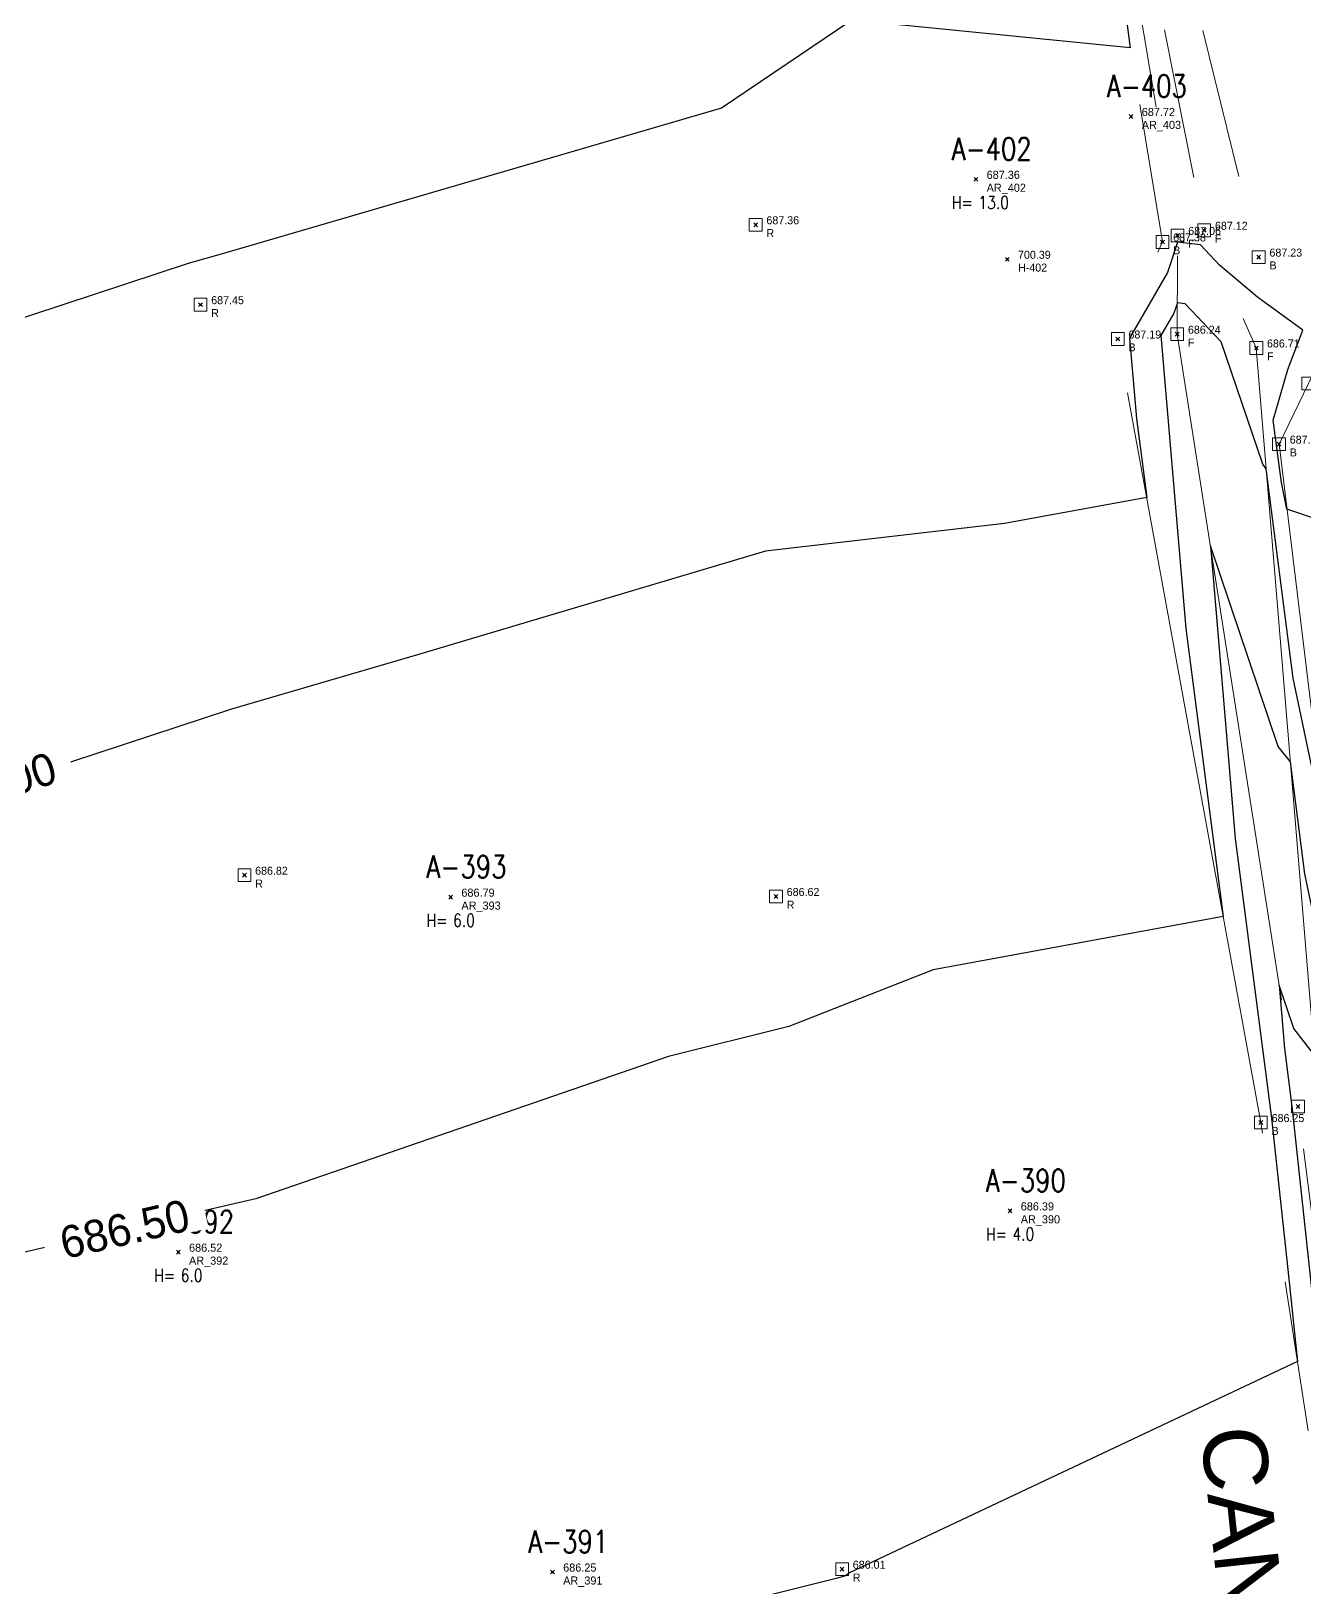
# Model space of a CAD drawing. Extents: x 350769 to 354978, y 6304672 to 6307963.
# Drawn here: x 352321.97 to 352341.86, y 6306051.4 to 6306075.71 of the extents above; entities that cross this region are included whole.
import ezdxf

# ---------------------------------------------------------------- set-up
doc = ezdxf.new("R2010")
doc.units = 0
doc.header["$PDMODE"] = 35
doc.header["$PDSIZE"] = 0.03
doc.linetypes.add('CONTINUOS', pattern=[0])
doc.linetypes.add('PHANTOM', pattern=[23.5, 11.75, -2.35, 2.35, -2.35, 2.35, -2.35])
doc.layers.add('0_ASD_TOPOGRAFIA_ELEMENTOS', color=7, linetype='CONTINUOS', lineweight=5, true_color=0xbdbdbd)
for name, color, linetype in [('1-ARBOL H1', 7, 'CONTINUOUS'), ('1-ARBOL H2', 1, 'CONTINUOUS'), ('1-ARBOL H3', 241, 'CONTINUOUS'), ('1-ARBOL NOMBRE', 3, 'CONTINUOUS'), ('1-ARBOL PTO', 7, 'CONTINUOUS'), ('1-CANAL', 150, 'PHANTOM'), ('1-TEXTOS', 7, 'CONTINUOUS'), ('3-CANAL FDO', 141, 'PHANTOM'), ('C-TINN', 5, 'CONTINUOUS'), ('C-TOPO-MAJR', 9, 'CONTINUOUS'), ('C-TOPO-MINR', 8, 'CONTINUOUS'), ('V-NODE-TEXT DIC 2012', 31, 'CONTINUOUS')]:
    doc.layers.add(name, color=color, linetype=linetype)
doc.styles.add('A', font='arial.ttf', dxfattribs={"height": 2})
doc.styles.add('ROMANS', font='romans.shx', dxfattribs={"width": 0.65})

# ---------------------------------------------------------------- blocks, each defined once
blk = doc.blocks.new('TOPOGRAFIA')
at = {"layer": '1-ARBOL H1', "color": 9, "lineweight": 0, "true_color": 0xbdbdbd}
for p in [(390336.727, 6303073.393), (390328.523, 6303062.183), (390337.26, 6303057.284), (390324.269, 6303056.639), (390330.113, 6303051.644)]:
    blk.add_point(p, dxfattribs=at)
at = {"layer": '1-ARBOL PTO', "color": 9, "lineweight": 0, "true_color": 0xbdbdbd}
for p in [(390339.15, 6303074.374), (390336.727, 6303073.393), (390328.523, 6303062.183), (390337.26, 6303057.284), (390324.269, 6303056.639), (390330.113, 6303051.644)]:
    blk.add_point(p, dxfattribs=at)
at = {"layer": '1-CANAL', "color": 9, "lineweight": 0, "true_color": 0xbdbdbd, "flags": 128}
for points in [[(390338.329, 6303094.336), (390338.874, 6303081.393), (390341.144, 6303072.178), (390342.4, 6303071.259), (390341.919, 6303070.205), (390341.461, 6303069.257), (390342.686, 6303059.183), (390344.22, 6303047.915), (390345.41, 6303038.047)], [(390336.083, 6303093.086), (390337.951, 6303082.614), (390339.64, 6303072.415), (390338.942, 6303070.899), (390341.178, 6303058.663), (390342.862, 6303047.647), (390344.912, 6303037.356)]]:
    blk.add_lwpolyline(points, dxfattribs=at)
at = {"layer": '3-CANAL FDO', "color": 9, "lineweight": 0, "true_color": 0xbdbdbd, "flags": 128}
for points in [[(390336.311, 6303095.423), (390338.181, 6303082.622), (390339.876, 6303072.517), (390339.871, 6303070.974), (390341.758, 6303058.914), (390343.18, 6303047.726), (390345.08, 6303037.552), (390346.214, 6303033.236)], [(390338.028, 6303094.394), (390338.366, 6303082.307), (390340.293, 6303072.597), (390341.106, 6303070.759), (390342.072, 6303059.05), (390343.533, 6303047.804), (390345.245, 6303037.757), (390346.867, 6303035.333), (390354.173, 6303034.93), (390364.027, 6303036.506), (390373.285, 6303037.682), (390384.396, 6303039.074)]]:
    blk.add_lwpolyline(points, dxfattribs=at)
at = {"layer": 'C-TINN', "color": 9, "linetype": 'Continuous', "lineweight": 0, "true_color": 0xbdbdbd}
for points, elevation in [([(390333.187, 6303072.583), (390333.187, 6303072.783), (390333.387, 6303072.783), (390333.387, 6303072.583), (390333.187, 6303072.583)], 687.361), ([(390339.776, 6303072.417), (390339.776, 6303072.617), (390339.976, 6303072.617), (390339.976, 6303072.417), (390339.776, 6303072.417)], 687.057), ([(390340.193, 6303072.497), (390340.193, 6303072.697), (390340.393, 6303072.697), (390340.393, 6303072.497), (390340.193, 6303072.497)], 687.123), ([(390339.54, 6303072.315), (390339.54, 6303072.515), (390339.74, 6303072.515), (390339.74, 6303072.315), (390339.54, 6303072.315)], 687.376), ([(390341.044, 6303072.078), (390341.044, 6303072.278), (390341.244, 6303072.278), (390341.244, 6303072.078), (390341.044, 6303072.078)], 687.23), ([(390324.515, 6303071.335), (390324.515, 6303071.535), (390324.715, 6303071.535), (390324.715, 6303071.335), (390324.515, 6303071.335)], 687.451), ([(390338.842, 6303070.799), (390338.842, 6303070.999), (390339.042, 6303070.999), (390339.042, 6303070.799), (390338.842, 6303070.799)], 687.189), ([(390339.771, 6303070.874), (390339.771, 6303071.074), (390339.971, 6303071.074), (390339.971, 6303070.874), (390339.771, 6303070.874)], 686.241), ([(390341.006, 6303070.659), (390341.006, 6303070.859), (390341.206, 6303070.859), (390341.206, 6303070.659), (390341.006, 6303070.659)], 686.706), ([(390341.819, 6303070.105), (390341.819, 6303070.305), (390342.019, 6303070.305), (390342.019, 6303070.105), (390341.819, 6303070.105)], 687.193), ([(390341.361, 6303069.157), (390341.361, 6303069.357), (390341.561, 6303069.357), (390341.561, 6303069.157), (390341.361, 6303069.157)], 687.098), ([(390325.201, 6303062.426), (390325.201, 6303062.626), (390325.401, 6303062.626), (390325.401, 6303062.426), (390325.201, 6303062.426)], 686.815), ([(390333.504, 6303062.094), (390333.504, 6303062.294), (390333.704, 6303062.294), (390333.704, 6303062.094), (390333.504, 6303062.094)], 686.618), ([(390341.658, 6303058.814), (390341.658, 6303059.014), (390341.858, 6303059.014), (390341.858, 6303058.814), (390341.658, 6303058.814)], 685.362), ([(390341.078, 6303058.563), (390341.078, 6303058.763), (390341.278, 6303058.763), (390341.278, 6303058.563), (390341.078, 6303058.563)], 686.254), ([(390334.536, 6303051.588), (390334.536, 6303051.788), (390334.736, 6303051.788), (390334.736, 6303051.588), (390334.536, 6303051.588)], 686.007)]:
    blk.add_lwpolyline(points, dxfattribs=dict(at, elevation=elevation))
for p in [(390333.287, 6303072.683, 687.361), (390339.64, 6303072.415, 687.376), (390339.876, 6303072.517, 687.057), (390340.293, 6303072.597, 687.123), (390341.144, 6303072.178, 687.23), (390324.615, 6303071.435, 687.451), (390339.871, 6303070.974, 686.241), (390338.942, 6303070.899, 687.189), (390341.106, 6303070.759, 686.706), (390341.461, 6303069.257, 687.098), (390325.301, 6303062.526, 686.815), (390333.604, 6303062.194, 686.618), (390341.758, 6303058.914, 685.362), (390341.178, 6303058.663, 686.254), (390334.636, 6303051.688, 686.007)]:
    blk.add_point(p, dxfattribs=at)
at = {"layer": 'C-TOPO-MAJR', "color": 9, "linetype": 'Continuous', "lineweight": -3, "true_color": 0xbdbdbd, "elevation": 687.5}
blk.add_lwpolyline([(390338.717, 6303078.594), (390339.138, 6303075.448), (390334.788, 6303075.878), (390332.752, 6303074.502), (390324.975, 6303072.236), (390324.425, 6303072.077), (390321.485, 6303071.112)], dxfattribs=at)
at = {"layer": 'C-TOPO-MINR', "color": 9, "linetype": 'Continuous', "lineweight": -3, "true_color": 0xbdbdbd}
for points, elevation in [([(390342.558, 6303067.916), (390341.584, 6303068.244), (390341.497, 6303068.658), (390341.372, 6303069.633), (390341.597, 6303070.425), (390341.831, 6303071.039), (390341.127, 6303071.555), (390340.533, 6303072.055), (390340.234, 6303072.371), (390339.876, 6303072.409), (390339.717, 6303071.938), (390339.127, 6303070.914), (390339.233, 6303069.659), (390339.394, 6303068.426), (390337.175, 6303068.018), (390333.441, 6303067.587), (390328.007, 6303065.967), (390325.101, 6303065.117), (390322.583, 6303064.292), (390312.31, 6303061.153)], 687), ([(390342.212, 6303063.078), (390341.68, 6303065.604), (390341.262, 6303068.873), (390341.206, 6303068.943), (390340.559, 6303070.854), (390339.995, 6303071.451), (390339.873, 6303071.464), (390339.818, 6303071.303), (390339.617, 6303070.954), (390340.004, 6303066.379), (390340.59, 6303061.882), (390336.059, 6303061.049), (390333.803, 6303060.165), (390331.923, 6303059.696), (390325.48, 6303057.47), (390320.062, 6303056.222)], 686.5), ([(390342.577, 6303059.159), (390341.862, 6303062.55), (390341.639, 6303064.296), (390341.448, 6303064.537), (390340.388, 6303067.667), (390340.775, 6303063.099), (390341.343, 6303058.734), (390341.598, 6303056.371), (390341.748, 6303054.932), (390334.75, 6303051.632), (390334.689, 6303051.584), (390334.567, 6303051.548), (390326.175, 6303049.458), (390324.235, 6303049.13), (390314.74, 6303046.988)], 686), ([(390342.017, 6303059.718), (390341.691, 6303060.13), (390341.462, 6303060.807), (390341.545, 6303059.819), (390341.668, 6303058.875), (390342.423, 6303051.859)], 685.5)]:
    blk.add_lwpolyline(points, dxfattribs=dict(at, elevation=elevation))
at = {"layer": 'V-NODE-TEXT DIC 2012', "color": 9, "lineweight": 0, "true_color": 0xbdbdbd}
for p in [(390339.15, 6303074.374), (390336.727, 6303073.393), (390333.287, 6303072.683), (390339.64, 6303072.415), (390339.876, 6303072.517), (390340.293, 6303072.597), (390337.217, 6303072.144), (390341.144, 6303072.178), (390324.615, 6303071.435), (390339.871, 6303070.974), (390338.942, 6303070.899), (390341.106, 6303070.759), (390341.461, 6303069.257), (390325.301, 6303062.526), (390328.523, 6303062.183), (390333.604, 6303062.194), (390341.758, 6303058.914), (390341.178, 6303058.663), (390337.26, 6303057.284), (390324.269, 6303056.639), (390330.113, 6303051.644), (390334.636, 6303051.688)]:
    blk.add_point(p, dxfattribs=at)
at = {"layer": '1-ARBOL H2', "color": 9, "lineweight": 0, "true_color": 0xbdbdbd, "style": 'ROMANS', "width": 0.8}
for p in [(390336.35, 6303072.931), (390328.146, 6303061.721), (390336.883, 6303056.822), (390323.892, 6303056.177)]:
    blk.add_text('H=', height=0.2, dxfattribs=at).set_placement(p)
at = {"layer": '1-ARBOL H3', "color": 9, "lineweight": 0, "true_color": 0xbdbdbd, "style": 'ROMANS', "width": 0.8}
for s, p in [('13.0', (390336.763, 6303072.931)), ('6.0', (390328.559, 6303061.721)), ('4.0', (390337.296, 6303056.822)), ('6.0', (390324.305, 6303056.177))]:
    blk.add_text(s, height=0.2, dxfattribs=at).set_placement(p)
at = {"layer": '1-ARBOL NOMBRE', "color": 9, "lineweight": 0, "true_color": 0xbdbdbd, "style": 'ROMANS', "width": 0.8}
for s, p in [('A-403', (390338.773, 6303074.674)), ('A-402', (390336.35, 6303073.693)), ('A-393', (390328.146, 6303062.483)), ('A-390', (390336.883, 6303057.584)), ('A-392', (390323.892, 6303056.939)), ('A-391', (390329.736, 6303051.944))]:
    blk.add_text(s, height=0.35, dxfattribs=at).set_placement(p)
at = {"layer": '1-TEXTOS', "color": 9, "lineweight": 0, "true_color": 0xbdbdbd, "style": 'A'}
blk.add_text('CANAL', height=1, rotation=276.1269, dxfattribs=at).set_placement((390340.232, 6303053.868))
at = {"layer": 'V-NODE-TEXT DIC 2012', "color": 9, "lineweight": 0, "true_color": 0xbdbdbd}
for s, height, p in [('687.72', 0.127, (390339.317, 6303074.381)), ('AR_403', 0.127, (390339.317, 6303074.179)), ('687.36', 0.127, (390336.894, 6303073.4)), ('AR_402', 0.127, (390336.894, 6303073.198)), ('687.36', 0.125, (390333.454, 6303072.691)), ('R', 0.125, (390333.454, 6303072.491)), ('687.06', 0.125, (390340.043, 6303072.525)), ('687.12', 0.125, (390340.46, 6303072.605)), ('687.38', 0.125, (390339.807, 6303072.423)), ('F', 0.125, (390340.043, 6303072.325)), ('F', 0.125, (390340.46, 6303072.405)), ('700.39', 0.125, (390337.384, 6303072.152)), ('B', 0.125, (390339.807, 6303072.223)), ('687.23', 0.125, (390341.311, 6303072.186)), ('H-402', 0.125, (390337.384, 6303071.952)), ('B', 0.125, (390341.311, 6303071.986)), ('687.45', 0.125, (390324.782, 6303071.443)), ('R', 0.125, (390324.782, 6303071.243)), ('687.19', 0.125, (390339.109, 6303070.907)), ('686.24', 0.125, (390340.038, 6303070.982)), ('F', 0.125, (390340.038, 6303070.782)), ('B', 0.125, (390339.109, 6303070.707)), ('686.71', 0.125, (390341.273, 6303070.767)), ('F', 0.125, (390341.273, 6303070.567)), ('687.10', 0.125, (390341.628, 6303069.265)), ('B', 0.125, (390341.628, 6303069.065)), ('686.82', 0.125, (390325.468, 6303062.534)), ('R', 0.125, (390325.468, 6303062.334)), ('686.79', 0.127, (390328.69, 6303062.19)), ('686.62', 0.125, (390333.771, 6303062.202)), ('AR_393', 0.127, (390328.69, 6303061.988)), ('R', 0.125, (390333.771, 6303062.002)), ('686.25', 0.125, (390341.345, 6303058.671)), ('B', 0.125, (390341.345, 6303058.471)), ('686.39', 0.127, (390337.427, 6303057.291)), ('AR_390', 0.127, (390337.427, 6303057.089)), ('AR_392', 0.127, (390324.436, 6303056.444)), ('686.52', 0.127, (390324.436, 6303056.646)), ('686.25', 0.127, (390330.28, 6303051.651)), ('686.01', 0.125, (390334.803, 6303051.696)), ('AR_391', 0.127, (390330.28, 6303051.449)), ('R', 0.125, (390334.803, 6303051.496))]:
    blk.add_text(s, height=height, dxfattribs=at).set_placement(p)
at = {"layer": 'C-TOPO-MINR', "color": 9, "linetype": 'Continuous', "lineweight": 0, "true_color": 0xbdbdbd, "char_height": 0.5, "width": 2.50095, "attachment_point": 5, "bg_fill": 3, "box_fill_scale": 1.0635, "bg_fill_color": 256, "bg_fill_true_color": 13158600, "bg_fill_transparency": 0}
for s, insert, rotation in [('687.00', (390321.36, 6303063.918, 687), 16.9911), ('686.50', (390323.431, 6303056.998, 686.5), 12.968)]:
    blk.add_mtext(s, dxfattribs=dict(at, insert=insert, rotation=rotation))

msp = doc.modelspace()

# ---------------------------------------------------------------- block references
at = {"layer": '0_ASD_TOPOGRAFIA_ELEMENTOS', "color": 30, "true_color": 0xf26507}
msp.add_blockref('TOPOGRAFIA', (-38000, 3000), dxfattribs=at)

doc.saveas('drawing.dxf')
